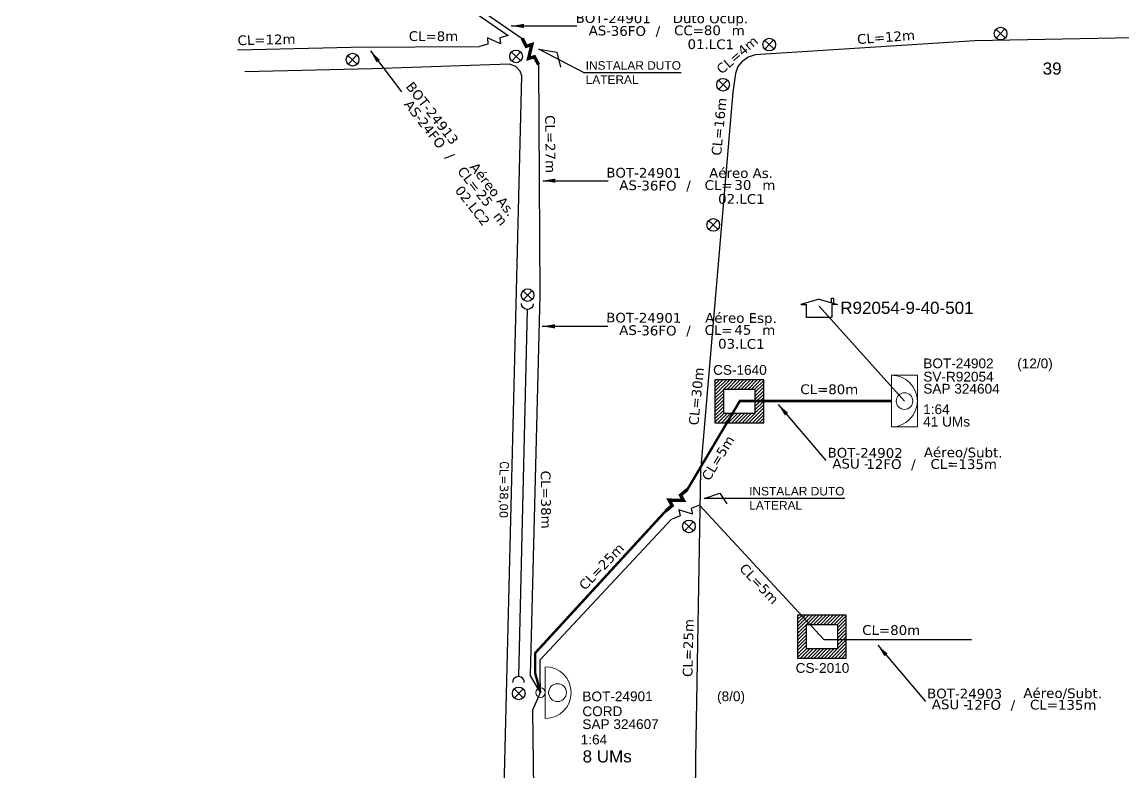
# Model space of a CAD drawing. Extents: x -89 to 749, y 705 to 1299.
# Drawn here: x 15.3 to 189, y 835 to 953.4 of the extents above; entities that cross this region are included whole.
import ezdxf
from ezdxf.enums import TextEntityAlignment as Align

# ---------------------------------------------------------------- set-up
doc = ezdxf.new("R2010")
doc.units = 0
for name, color, linetype in [('10.1-Caixas Subterrâneas', 5, 'Continuous'), ('CAP a instalar', 1, 'Continuous'), ('CDO_POSTE', 1, 'Continuous'), ('label_cabos', 7, 'Continuous'), ('Legenda', 1, 'Continuous'), ('QUADRA', 7, 'Continuous'), ('Segmento de Logradouro Texto', 238, 'Continuous'), ('Subida Lateral', 5, 'Continuous'), ('surveys', 7, 'Continuous'), ('surveys legendas', 7, 'Continuous')]:
    doc.layers.add(name, color=color, linetype=linetype)
for name, color, linetype, lineweight in [("20.0-LEGENDA DOS CDO'S", 1, 'Continuous', 0), ('20.1-CDO_INTERIOR', 1, 'Continuous', 0), ('20.2-CDO_POSTE', 1, 'Continuous', 5), ('20.6-CORDOALHA_SUPORTE', 7, 'Continuous', 25), ('CORDOALHA_SUPORTE', 7, 'Continuous', 25)]:
    doc.layers.add(name, color=color, linetype=linetype, lineweight=lineweight)
doc.layers.add('Comprimeto de lance', color=7, linetype='Continuous', true_color=0xf9f9f9)
doc.layers.add('DROP DE CLIENTE', color=140, linetype='Continuous', plot=False)
doc.layers.add('EXTRA', color=50, linetype='Continuous', plot=False)
doc.styles.add('ARIAL', font='arial.ttf')
doc.styles.add('DIGICADE', font='arial.ttf')
doc.styles.add('ROMANS', font='romans')
doc.styles.add('siredit', font='verdana.ttf')
doc.styles.get("Standard").update_dxf_attribs({"font": 'arial.ttf'})
doc.linetypes.add('FENCELINE1', pattern='A,0.25,-0.1,[133,ltypeshp.shx,S=0.1,R=0,X=-0.1,Y=0],-0.1,1', length=1.45)
doc.dimstyles.new('CC', dxfattribs={"dimtxt": 1, "dimasz": 2, "dimexe": 0.18, "dimexo": 0.0625, "dimgap": 0.09, "dimtad": 0, "dimdec": 0, "dimrnd": 1, "dimzin": 0, "dimdsep": 46, "dimtxsty": 'siredit', "dimblk": 'NONE', "dimcen": 0, "dimse1": 1, "dimse2": 1, "dimsd1": 1, "dimsd2": 1, "dimclrt": 7, "dimadec": 0, "dimazin": 0, "dimtfac": 1, "dimtdec": 0, "dimtofl": 0, "dimtmove": 0, "dimatfit": 3, "dimfxl": 0, "dimtolj": 1, "dimtzin": 0, "dimarcsym": 0})

# ---------------------------------------------------------------- blocks, each defined once
blk = doc.blocks.new('SURVEY_SURVEY')
for p, q in [((0, 0.00001521), (-0.00001508, 0.0000108)), ((-0.00001508, 0.0000108), (-0.00001035, 0.0000108)), ((-0.00001034, 0), (-0.00001034, 0.00001077)), ((0, 0.00001521), (0.00001508, 0.0000108)), ((0.00001012, 0.00001587), (0.00001171, 0.00001587)), ((0.00001012, 0.00001232), (0.00001012, 0.00001587)), ((0.00001034, 0.00001081), (0.00001034, 0)), ((0.00001508, 0.0000108), (0.00001034, 0.0000108)), ((0.00001171, 0.00001587), (0.0000117, 0.00001187)), ((0.00001034, 0), (-0.00001034, 0))]:
    blk.add_line(p, q)
blk = doc.blocks.new('*U66')
at = {"color": 0}
blk.add_line((2.145, -0.582), (-2.104, -0.684), dxfattribs=at)
for centre, radius in [((-0.004, 0.376), 0.733), ((0.03, -1.026), 0.393)]:
    blk.add_circle(centre, radius, dxfattribs=at)
blk.add_arc((0.02, -0.633), 2.125, 1.37817, 181.37817, dxfattribs=at)
blk = doc.blocks.new('*X58')
at = {"color": 0, "linetype": 'Continuous'}
for p, q in [((-1.25, 0.34099), (-0.49099, 1.1)), ((-1.25, 0.517767), (-0.667767, 1.1)), ((-1.25, 0.694544), (-0.844544, 1.1)), ((-1.25, 0.87132), (-1.02132, 1.1)), ((-1.25, 1.048097), (-1.198097, 1.1)), ((-1.25, 0.164214), (-0.8035, 0.610714)), ((-0.789214, 0.625), (-0.314214, 1.1)), ((-0.612437, 0.625), (-0.137437, 1.1)), ((-0.43566, 0.625), (0.03934, 1.1)), ((-0.258883, 0.625), (0.216117, 1.1)), ((-0.082107, 0.625), (0.392893, 1.1)), ((0.09467, 0.625), (0.56967, 1.1)), ((0.271447, 0.625), (0.746447, 1.1)), ((0.448223, 0.625), (0.923223, 1.1)), ((0.625, 0.625), (1.1, 1.1)), ((0.801777, 0.625), (1.25, 1.073223)), ((0.8035, 0.449947), (1.25, 0.896447)), ((0.8035, 0.27317), (1.25, 0.71967)), ((-1.25, -0.012563), (-0.8035, 0.433937)), ((-1.25, -0.18934), (-0.8035, 0.25716)), ((-1.25, -0.366117), (-0.8035, 0.080383)), ((0.8035, 0.096393), (1.25, 0.542893)), ((0.8035, -0.080383), (1.25, 0.366117)), ((0.8035, -0.25716), (1.25, 0.18934)), ((0.8035, -0.433937), (1.25, 0.012563)), ((-1.25, -0.542893), (-0.8035, -0.096393)), ((-1.25, -0.71967), (-0.8035, -0.27317)), ((-1.25, -0.896447), (-0.8035, -0.449947)), ((0.49099, -1.1), (1.25, -0.34099)), ((0.667767, -1.1), (1.25, -0.517767)), ((0.8035, -0.610714), (1.25, -0.164214)), ((-1.25, -1.073223), (-0.801777, -0.625)), ((-1.1, -1.1), (-0.625, -0.625)), ((-0.923223, -1.1), (-0.448223, -0.625)), ((-0.746447, -1.1), (-0.271447, -0.625)), ((-0.56967, -1.1), (-0.09467, -0.625)), ((-0.392893, -1.1), (0.082107, -0.625)), ((-0.216117, -1.1), (0.258883, -0.625)), ((-0.03934, -1.1), (0.43566, -0.625)), ((0.137437, -1.1), (0.612437, -0.625)), ((0.314214, -1.1), (0.789214, -0.625)), ((0.844544, -1.1), (1.25, -0.694544)), ((1.02132, -1.1), (1.25, -0.87132)), ((1.198097, -1.1), (1.25, -1.048097))]:
    blk.add_line(p, q, dxfattribs=at)
blk = doc.blocks.new('MANHOLE_MQ')
at = {"color": 0, "linetype": 'Continuous'}
for p, q in [((0.00000623, 0.00000569), (-0.00000627, 0.00000569)), ((-0.00000627, 0.00000569), (-0.00000627, -0.00000531)), ((0.00000623, -0.00000531), (0.00000623, 0.00000569)), ((-0.00000404, 0.00000331), (0.00000399, 0.00000331)), ((-0.00000404, -0.00000294), (-0.00000404, 0.00000331)), ((0.00000399, 0.00000331), (0.00000399, -0.00000294)), ((-0.00000627, -0.00000531), (0.00000623, -0.00000531)), ((0.00000399, -0.00000294), (-0.00000404, -0.00000294)), ((0.00000399, -0.00000294), (0.00000399, -0.00000294))]:
    blk.add_line(p, q, dxfattribs=at)
at = {"color": 0, "linetype": 'Continuous', "xscale": 5e-06, "yscale": 5e-06, "zscale": 1e-05}
blk.add_blockref('*X58', (-0.00000002, 0.00000019), dxfattribs=at)
blk = doc.blocks.new('Inst CORD BENZINAL 4.55MM 3F (sem recursos)')
at = {"layer": '20.6-CORDOALHA_SUPORTE', "color": 0, "lineweight": 0, "style": 'ROMANS'}
blk.add_attdef('LANCE', text='', height=1, dxfattribs=at).set_placement((-0.538, -2.215), align=Align.RIGHT)
at = {"layer": '20.6-CORDOALHA_SUPORTE', "color": 0, "style": 'siredit'}
blk.add_attdef('QTDE', (-0.538, -2.215), '', height=1, rotation=359.69001, dxfattribs=at)
at = {"layer": '20.6-CORDOALHA_SUPORTE', "color": 0, "lineweight": 0, "style": 'ROMANS'}
for tag, p, flags in [('FATOR', (-5.196, -4.442), 3), ('ID_ATIVIDADE', (-5.201, -6.669), 3), ('FID', (-5.201, -8.896), 1)]:
    blk.add_attdef(tag, p, '', height=1, dxfattribs=dict(at, flags=flags))
blk = doc.blocks.new('Inst CDOE-8 CAIXA DIST OPT CDOE 48F_8D C_SPL OPTAP')
at = {"layer": "20.0-LEGENDA DOS CDO'S", "color": 0}
for tag, p, style, flags in [('ID_ATIVIDADE', (0.12, 6.472), 'ARIAL', 3), ('FATOR', (7.921, 6.472), 'ARIAL', 1), ('QTDE', (0.235, -0.97), 'DIGICADE', 3)]:
    blk.add_attdef(tag, p, '', height=0.8, rotation=0.11799, dxfattribs=dict(at, style=style, flags=flags))
at = {"layer": "20.0-LEGENDA DOS CDO'S", "color": 0, "style": 'ARIAL'}
for tag, p, height in [('FID', (0.12, 5.248), 0.8), ('CORDOALHA', (0.122, 4.023), 0.8), ('SAP', (0.124, 2.961), 0.8), ('1:XX', (-0.012, 1.7), 0.8), ('UMS', (0.141, 0.217), 1)]:
    blk.add_attdef(tag, p, '', height=height, rotation=0.11799, dxfattribs=at)
blk.add_attdef('FIBRAS_UTILIZADAS', text='', height=0.8, rotation=0.11799, dxfattribs=at).set_placement((13.479, 5.263), align=Align.CENTER)
blk = doc.blocks.new('LEGENDA DOS CABOS')
at = {"layer": 'EXTRA', "color": 0, "style": 'siredit'}
for tag, p in [('ID', (4.6, 0.97)), ('XX', (9.03, 0.97))]:
    blk.add_attdef(tag, text='', height=0.48, rotation=359.69, dxfattribs=at).set_placement(p, align=Align.MIDDLE_CENTER)
at = {"layer": 'Legenda', "color": 0, "style": 'siredit'}
for tag, p in [('TIPO_CABO', (1.31, 0)), ('CABO', (4.69, -0.05)), ('/', (6.81, -0.05)), ('METROS', (10.03, -0.05))]:
    blk.add_attdef(tag, text='', height=0.8, rotation=359.69, dxfattribs=at).set_placement(p, align=Align.MIDDLE_CENTER)
blk = doc.blocks.new('_None')
blk = doc.blocks.new('Inst CB ESP CFOA-SM-AS-80-TS-36')
at = {"layer": 'label_cabos', "color": 0, "style": 'siredit'}
for tag, flags, p in [('ID_ATIVIDADE', 3, (1.31, 2.67)), ('FATOR', 1, (11.56, 2.55))]:
    blk.add_attdef(tag, text='', height=1, rotation=359.69, dxfattribs=dict(at, flags=flags)).set_placement(p, align=Align.MIDDLE_CENTER)
for tag, p in [('DESTINO_CABO', (3.13, 1.26)), ('TIPO_CABO', (13.11, 1.24)), ('TIPO_CABO', (1.76, 0)), ('CABO', (4.69, -0.05)), ('/', (7.71, -0.05)), ('LANCE', (10.81, 0)), ('UND', (15.96, 0)), ('FID', (13.15, -1.41))]:
    blk.add_attdef(tag, text='', height=1, rotation=359.69, dxfattribs=at).set_placement(p, align=Align.MIDDLE_CENTER)
blk.add_attdef('QTDE', (12.43, -0.47), '', height=1, rotation=359.69, dxfattribs=at)
blk = doc.blocks.new('Inst CB AS CFOA-SM-AS-80-TS-36')
at = {"layer": 'label_cabos', "color": 0, "style": 'siredit'}
for tag, flags, p in [('ID_ATIVIDADE', 3, (1.31, 2.67)), ('FATOR', 1, (11.56, 2.55))]:
    blk.add_attdef(tag, text='', height=1, rotation=359.69, dxfattribs=dict(at, flags=flags)).set_placement(p, align=Align.MIDDLE_CENTER)
for tag, p in [('DESTINO_CABO', (3.13, 1.26)), ('TIPO_CABO', (13.11, 1.24)), ('TIPO_CABO', (1.76, 0)), ('CABO', (4.69, -0.05)), ('/', (7.71, -0.05)), ('LANCE', (10.81, 0)), ('UND', (15.96, 0)), ('FID', (13.15, -1.41))]:
    blk.add_attdef(tag, text='', height=1, rotation=359.69, dxfattribs=at).set_placement(p, align=Align.MIDDLE_CENTER)
blk.add_attdef('QTDE', (12.43, -0.47), '', height=1, rotation=359.69, dxfattribs=at)
blk = doc.blocks.new('Inst CB DT OCUP CFOA-SM-AS-80-TS-36')
at = {"layer": 'label_cabos', "color": 0, "style": 'siredit'}
for tag, flags, p in [('ID_ATIVIDADE', 3, (1.31, 2.67)), ('FATOR', 1, (11.56, 2.55))]:
    blk.add_attdef(tag, text='', height=1, rotation=359.69, dxfattribs=dict(at, flags=flags)).set_placement(p, align=Align.MIDDLE_CENTER)
for tag, p in [('DESTINO_CABO', (3.13, 1.26)), ('TIPO_CABO', (13.11, 1.24)), ('TIPO_CABO', (1.76, 0)), ('CABO', (4.69, -0.05)), ('/', (7.71, -0.05)), ('LANCE', (10.91, 0)), ('UND', (15.96, 0)), ('FID', (13.15, -1.41))]:
    blk.add_attdef(tag, text='', height=1, rotation=359.69, dxfattribs=at).set_placement(p, align=Align.MIDDLE_CENTER)
blk.add_attdef('QTDE', (12.43, -0.47), '', height=1, rotation=359.69, dxfattribs=at)
blk = doc.blocks.new('Inst CB AS CFOA-SM-AS-80-TS-24')
at = {"layer": 'label_cabos', "color": 0, "style": 'siredit'}
for tag, flags, p in [('ID_ATIVIDADE', 3, (1.31, 2.67)), ('FATOR', 1, (11.56, 2.55))]:
    blk.add_attdef(tag, text='', height=1, rotation=359.69, dxfattribs=dict(at, flags=flags)).set_placement(p, align=Align.MIDDLE_CENTER)
for tag, p in [('DESTINO_CABO', (3.13, 1.26)), ('TIPO_CABO', (13.11, 1.24)), ('TIPO_CABO', (1.76, 0)), ('CABO', (4.69, -0.05)), ('/', (7.71, -0.05)), ('LANCE', (10.81, 0)), ('UND', (15.96, 0)), ('FID', (13.15, -1.41))]:
    blk.add_attdef(tag, text='', height=1, rotation=359.69, dxfattribs=at).set_placement(p, align=Align.MIDDLE_CENTER)
blk.add_attdef('QTDE', (12.43, -0.47), '', height=1, rotation=359.69, dxfattribs=at)

msp = doc.modelspace()

# ---------------------------------------------------------------- linework, layer by layer
at = {"color": 2}
for points in [[(119.3, 945.35), (103.97, 945.35), (96.81, 949.09), (99.66, 948.61), (100.25, 946.23)], [(145.11, 878.17), (129.78, 878.17), (122.92, 878.17), (125.38, 879), (126.51, 877.34)]]:
    msp.add_lwpolyline(points, dxfattribs=at)
at = {"layer": '20.1-CDO_INTERIOR', "color": 10, "lineweight": 18}
msp.add_lwpolyline([(156.58, 889.48), (156.58, 897.65), (152.5, 897.65), (152.49, 889.48)], close=True, dxfattribs=at)
msp.add_circle((154.54, 893.56), 1.31, dxfattribs=at)
msp.add_arc((152.49, 893.56), 4.08, 269.9724, 89.9724, dxfattribs=at)
at = {"layer": 'CAP a instalar', "color": 7, "linetype": 'FENCELINE1', "ltscale": 5}
for points in [[(174.94, 964.19), (171.99, 963.3), (160.01, 963.26), (78.35, 962), (78.34, 960.68), (92.01, 951.24)], [(174.95, 964.19), (172.03, 962.48), (79.04, 961.22), (94.21, 950.79)], [(49.25, 948.96), (67.19, 949.39), (87.47, 949.51)], [(96.77, 946.66), (96.96, 910.22), (95.48, 850.31)], [(95.85, 844.74), (97.09, 847.56), (95.48, 850.31)], [(95.85, 844.74), (96.64, 783.01)]]:
    msp.add_lwpolyline(points, dxfattribs=at)
at = {"layer": 'CAP a instalar', "color": 1, "linetype": 'FENCELINE1', "ltscale": 5, "const_width": 0.384}
for points in [[(120.27, 879.6), (128.55, 893.56), (152.49, 893.56)], [(97.09, 847.56), (96.25, 850.61), (96.25, 853.79), (116.82, 876.18)]]:
    msp.add_lwpolyline(points, dxfattribs=at)
at = {"layer": 'CAP a instalar', "color": 251, "linetype": 'FENCELINE1', "ltscale": 5}
for points in [[(122.17, 877.14), (141.82, 855.93), (165.13, 855.93)], [(97.09, 847.56), (97.04, 850.65), (97.04, 852.73), (117.78, 874.94)]]:
    msp.add_lwpolyline(points, dxfattribs=at)
at = {"layer": 'CDO_POSTE', "color": 1}
for p, q in [((170.39, 952.29), (169.02, 950.82)), ((133.89, 950.55), (132.52, 949.08)), ((168.97, 952.24), (170.43, 950.87)), ((132.47, 950.5), (133.93, 949.13)), ((66.7, 948.11), (68.16, 946.74)), ((68.12, 948.16), (66.75, 946.7)), ((92.5, 948.63), (93.96, 947.26)), ((93.92, 948.68), (92.55, 947.21)), ((125.17, 944.17), (126.64, 942.8)), ((126.59, 944.22), (125.22, 942.75)), ((123.62, 922.04), (125.09, 920.67)), ((125.04, 922.09), (123.67, 920.62)), ((94.33, 910.95), (95.79, 909.58)), ((95.75, 911), (94.38, 909.53)), ((119.79, 874.46), (121.25, 873.09)), ((121.2, 874.51), (119.83, 873.05)), ((92.92, 848.12), (94.38, 846.74)), ((94.34, 848.16), (92.97, 846.7))]:
    msp.add_line(p, q, dxfattribs=at)
for centre in [(169.7, 951.55), (133.2, 949.81), (93.23, 947.95), (67.43, 947.43), (125.91, 943.48), (124.36, 921.36), (95.06, 910.27), (120.52, 873.78), (93.65, 847.43)]:
    msp.add_circle(centre, 1, dxfattribs=at)
at = {"layer": 'CORDOALHA_SUPORTE'}
for points in [[(95.95, 908.88, -1), (94.11, 908.97)], [(94.53, 849.17, 1), (92.68, 849.13)]]:
    msp.add_lwpolyline(points, format="xyb", dxfattribs=at)
msp.add_lwpolyline([(95.01, 908), (93.62, 850.08)], dxfattribs=at)
at = {"layer": 'DROP DE CLIENTE', "lineweight": 0}
msp.add_lwpolyline([(141.06, 908.54), (154.54, 893.56)], dxfattribs=at)
at = {"layer": 'QUADRA', "color": 4}
for points in [[(257.08, 952.15), (165.66, 950.38), (130.96, 948.18), (129.86, 947.82), (128.89, 947.08), (128.23, 946.35), (127.89, 945.25), (127.43, 942.32), (122.36, 882.57), (121.56, 837.12), (121.07, 784.38)], [(257.08, 952.15), (165.66, 950.38), (130.96, 948.18), (129.86, 947.82), (128.89, 947.08), (128.23, 946.35), (127.89, 945.25), (127.43, 942.32), (122.36, 882.57), (121.56, 837.12), (121.07, 784.38)], [(15.26, 811.17), (89.95, 814.03), (90.66, 814.76), (90.93, 815.49), (94.14, 944.88), (93.87, 945.62), (93.18, 946.35), (92.22, 946.72), (70.57, 945.98), (50.42, 945.5)], [(15.26, 811.17), (89.95, 814.03), (90.66, 814.76), (90.93, 815.49), (94.14, 944.88), (93.87, 945.62), (93.18, 946.35), (92.22, 946.72), (70.57, 945.98), (50.42, 945.5)]]:
    msp.add_lwpolyline(points, dxfattribs=at)
at = {"layer": 'Subida Lateral', "color": 5}
for points in [[(92.01, 951.24), (90.66, 950.86), (90.76, 949.93), (88.7, 950.87), (88.79, 949.9), (87.47, 949.51)], [(122.17, 877.14), (120.87, 876.61), (121.08, 875.69), (118.92, 876.39), (119.13, 875.44), (117.86, 874.9)]]:
    msp.add_lwpolyline(points, dxfattribs=at)
at = {"layer": 'Subida Lateral', "color": 5, "const_width": 0.533}
for points in [[(94.21, 950.79), (94.84, 949.54), (95.73, 949.82), (95.2, 947.61), (96.13, 947.89), (96.77, 946.66)], [(120.27, 879.6), (119.19, 878.7), (119.66, 877.89), (117.39, 877.92), (117.87, 877.07), (116.82, 876.18)]]:
    msp.add_lwpolyline(points, dxfattribs=at)

# ---------------------------------------------------------------- block references
at = {"layer": '10.1-Caixas Subterrâneas', "color": 30, "xscale": 614554.1136335628, "yscale": 614554.1136335628, "zscale": 614554.1136335628, "rotation": 180.0000000000629}
for p in [(128.46, 893.63), (141.5, 856.5)]:
    msp.add_blockref('MANHOLE_MQ', p, dxfattribs=at)
at = {"layer": "20.0-LEGENDA DOS CDO'S", "color": 5, "lineweight": 0}
ref = msp.add_blockref('Inst CDOE-8 CAIXA DIST OPT CDOE 48F_8D C_SPL OPTAP', (103.47, 836.1), dxfattribs=dict(at, xscale=1.921757445993637, yscale=1.921757445993637, zscale=1.921757445993637))
ref.add_attrib('FID', 'BOT-24901', (103.7, 846.18), dxfattribs={"color": 0, "height": 1.537, "rotation": 0.118, "style": 'ARIAL'})
ref.add_attrib('CORDOALHA', 'CORD', (103.7, 843.83), dxfattribs={"color": 0, "height": 1.537, "rotation": 0.118, "style": 'ARIAL'})
ref.add_attrib('SAP', 'SAP 324607', (103.7, 841.79), dxfattribs={"color": 0, "height": 1.537, "rotation": 0.118, "style": 'ARIAL'})
ref.add_attrib('1:XX', '1:64', (103.44, 839.37), dxfattribs={"color": 0, "height": 1.537, "rotation": 0.118, "style": 'ARIAL'})
ref.add_attrib('UMS', '8 UMs', (103.74, 836.52), dxfattribs={"color": 0, "height": 1.922, "rotation": 0.118, "style": 'ARIAL'})
ref.add_attrib('FIBRAS_UTILIZADAS', '(8/0)', dxfattribs={"color": 0, "height": 1.537, "rotation": 0.118, "style": 'ARIAL'}).set_placement((129.37, 846.21), align=Align.RIGHT)
at = {"layer": '20.2-CDO_POSTE', "color": 5, "xscale": -1.921757445993637, "yscale": 1.921757445993637, "zscale": 1.921757445993637, "rotation": 271.3685213900436}
msp.add_blockref('*U66', (99.06, 847.54), dxfattribs=at)
at = {"layer": '20.6-CORDOALHA_SUPORTE', "color": 0, "lineweight": 0}
ref = msp.add_blockref('Inst CORD BENZINAL 4.55MM 3F (sem recursos)', (95.32, 890.65), dxfattribs=dict(at, xscale=1.921757445993637, yscale=1.921757445993637, zscale=1.921757445993637, rotation=269.523481394426))
ref.add_attrib('QTDE', '38,00', (90.68, 880.35), dxfattribs={"color": 0, "height": 1.345, "rotation": 269.2135, "style": 'siredit'})
ref.add_attrib('LANCE', 'CL=', dxfattribs={"color": 0, "lineweight": 0, "height": 1.345, "rotation": 269.5235, "style": 'ROMANS'}).set_placement((90.68, 880.35), align=Align.RIGHT)
at = {"layer": 'label_cabos', "color": 0, "lineweight": 0}
ref = msp.add_blockref('Inst CB DT OCUP CFOA-SM-AS-80-TS-36', (103.76, 952.04), dxfattribs=dict(at, xscale=1.53740595679491, yscale=1.53740595679491, zscale=1.53740595679491))
ref.add_attrib('DESTINO_CABO', 'BOT-24901', dxfattribs={"color": 0, "height": 1.537, "rotation": 359.69, "style": 'siredit'}).set_placement((108.57, 953.98), align=Align.MIDDLE_CENTER)
ref.add_attrib('CABO', '36FO', dxfattribs={"color": 0, "height": 1.537, "rotation": 359.69, "style": 'siredit'}).set_placement((110.96, 951.96), align=Align.MIDDLE_CENTER)
ref.add_attrib('TIPO_CABO', 'Duto Ocup.', dxfattribs={"color": 0, "height": 1.537, "rotation": 359.69, "style": 'siredit'}).set_placement((123.91, 953.95), align=Align.MIDDLE_CENTER)
ref.add_attrib('/', '/', dxfattribs={"color": 0, "height": 1.54, "rotation": 359.69, "style": 'siredit'}).set_placement((115.62, 951.96), align=Align.MIDDLE_CENTER)
ref.add_attrib('TIPO_CABO', 'AS-', dxfattribs={"color": 0, "height": 1.537, "rotation": 359.69, "style": 'siredit'}).set_placement((106.47, 952.03), align=Align.MIDDLE_CENTER)
ref.add_attrib('FID', '01.LC1', dxfattribs={"color": 0, "height": 1.537, "rotation": 359.69, "style": 'siredit'}).set_placement((123.97, 949.86), align=Align.MIDDLE_CENTER)
ref.add_attrib('LANCE', 'CC=', dxfattribs={"color": 0, "height": 1.537, "rotation": 359.69, "style": 'siredit'}).set_placement((120.53, 952.04), align=Align.MIDDLE_CENTER)
ref.add_attrib('QTDE', '80', (122.87, 951.31), dxfattribs={"color": 0, "height": 1.537, "rotation": 359.69, "style": 'siredit'})
ref.add_attrib('UND', 'm', dxfattribs={"color": 0, "height": 1.54, "rotation": 359.69, "style": 'siredit'}).set_placement((128.3, 952.04), align=Align.MIDDLE_CENTER)
at = {"layer": 'label_cabos'}
ref = msp.add_blockref('Inst CB AS CFOA-SM-AS-80-TS-24', (75.49, 941.55), dxfattribs=dict(at, xscale=1.53740595679491, yscale=1.53740595679491, zscale=1.53740595679491, rotation=308.5068038753877))
ref.add_attrib('DESTINO_CABO', 'BOT-24913', dxfattribs={"color": 0, "height": 1.537, "rotation": 308.1968, "style": 'siredit'}).set_placement((80.01, 938.99), align=Align.MIDDLE_CENTER)
ref.add_attrib('TIPO_CABO', 'Aéreo As.', dxfattribs={"color": 0, "height": 1.537, "rotation": 308.1968, "style": 'siredit'}).set_placement((89.54, 926.97), align=Align.MIDDLE_CENTER)
ref.add_attrib('CABO', '24FO', dxfattribs={"color": 0, "height": 1.537, "rotation": 308.1968, "style": 'siredit'}).set_placement((79.91, 935.87), align=Align.MIDDLE_CENTER)
ref.add_attrib('/', '/', dxfattribs={"color": 0, "height": 1.54, "rotation": 308.1968, "style": 'siredit'}).set_placement((82.81, 932.22), align=Align.MIDDLE_CENTER)
ref.add_attrib('TIPO_CABO', 'AS-', dxfattribs={"color": 0, "height": 1.537, "rotation": 308.1968, "style": 'siredit'}).set_placement((77.17, 939.43), align=Align.MIDDLE_CENTER)
ref.add_attrib('FID', '02.LC2', dxfattribs={"color": 0, "height": 1.537, "rotation": 308.1968, "style": 'siredit'}).set_placement((86.37, 924.38), align=Align.MIDDLE_CENTER)
ref.add_attrib('LANCE', 'CL=', dxfattribs={"color": 0, "height": 1.537, "rotation": 308.1968, "style": 'siredit'}).set_placement((85.84, 928.55), align=Align.MIDDLE_CENTER)
ref.add_attrib('QTDE', '25', (86.82, 926.15), dxfattribs={"color": 0, "height": 1.537, "rotation": 308.1968, "style": 'siredit'})
ref.add_attrib('UND', 'm', dxfattribs={"color": 0, "height": 1.54, "rotation": 308.1968, "style": 'siredit'}).set_placement((90.77, 922.35), align=Align.MIDDLE_CENTER)
at = {"layer": 'label_cabos', "color": 0, "lineweight": 0}
ref = msp.add_blockref('Inst CB AS CFOA-SM-AS-80-TS-36', (108.59, 927.63), dxfattribs=dict(at, xscale=1.53740595679491, yscale=1.53740595679491, zscale=1.53740595679491))
ref.add_attrib('DESTINO_CABO', 'BOT-24901', dxfattribs={"color": 0, "height": 1.537, "rotation": 359.69, "style": 'siredit'}).set_placement((113.4, 929.57), align=Align.MIDDLE_CENTER)
ref.add_attrib('TIPO_CABO', 'Aéreo As.', dxfattribs={"color": 0, "height": 1.537, "rotation": 359.69, "style": 'siredit'}).set_placement((128.74, 929.54), align=Align.MIDDLE_CENTER)
ref.add_attrib('CABO', '36FO', dxfattribs={"color": 0, "height": 1.537, "rotation": 359.69, "style": 'siredit'}).set_placement((115.79, 927.55), align=Align.MIDDLE_CENTER)
ref.add_attrib('/', '/', dxfattribs={"color": 0, "height": 1.54, "rotation": 359.69, "style": 'siredit'}).set_placement((120.45, 927.55), align=Align.MIDDLE_CENTER)
ref.add_attrib('TIPO_CABO', 'AS-', dxfattribs={"color": 0, "height": 1.537, "rotation": 359.69, "style": 'siredit'}).set_placement((111.3, 927.62), align=Align.MIDDLE_CENTER)
ref.add_attrib('FID', '02.LC1', dxfattribs={"color": 0, "height": 1.537, "rotation": 359.69, "style": 'siredit'}).set_placement((128.8, 925.45), align=Align.MIDDLE_CENTER)
ref.add_attrib('LANCE', 'CL=', dxfattribs={"color": 0, "height": 1.537, "rotation": 359.69, "style": 'siredit'}).set_placement((125.2, 927.63), align=Align.MIDDLE_CENTER)
ref.add_attrib('QTDE', '30', (127.69, 926.9), dxfattribs={"color": 0, "height": 1.537, "rotation": 359.69, "style": 'siredit'})
ref.add_attrib('UND', 'm', dxfattribs={"color": 0, "height": 1.54, "rotation": 359.69, "style": 'siredit'}).set_placement((133.13, 927.63), align=Align.MIDDLE_CENTER)
ref = msp.add_blockref('Inst CB ESP CFOA-SM-AS-80-TS-36', (108.58, 904.76), dxfattribs=dict(at, xscale=1.53740595679491, yscale=1.53740595679491, zscale=1.53740595679491))
ref.add_attrib('DESTINO_CABO', 'BOT-24901', dxfattribs={"color": 0, "height": 1.537, "rotation": 359.69, "style": 'siredit'}).set_placement((113.39, 906.7), align=Align.MIDDLE_CENTER)
ref.add_attrib('TIPO_CABO', 'Aéreo Esp.', dxfattribs={"color": 0, "height": 1.537, "rotation": 359.69, "style": 'siredit'}).set_placement((128.73, 906.67), align=Align.MIDDLE_CENTER)
ref.add_attrib('CABO', '36FO', dxfattribs={"color": 0, "height": 1.537, "rotation": 359.69, "style": 'siredit'}).set_placement((115.78, 904.68), align=Align.MIDDLE_CENTER)
ref.add_attrib('/', '/', dxfattribs={"color": 0, "height": 1.54, "rotation": 359.69, "style": 'siredit'}).set_placement((120.44, 904.68), align=Align.MIDDLE_CENTER)
ref.add_attrib('TIPO_CABO', 'AS-', dxfattribs={"color": 0, "height": 1.537, "rotation": 359.69, "style": 'siredit'}).set_placement((111.29, 904.75), align=Align.MIDDLE_CENTER)
ref.add_attrib('FID', '03.LC1', dxfattribs={"color": 0, "height": 1.537, "rotation": 359.69, "style": 'siredit'}).set_placement((128.79, 902.58), align=Align.MIDDLE_CENTER)
ref.add_attrib('LANCE', 'CL=', dxfattribs={"color": 0, "height": 1.537, "rotation": 359.69, "style": 'siredit'}).set_placement((125.2, 904.76), align=Align.MIDDLE_CENTER)
ref.add_attrib('QTDE', '45', (127.69, 904.03), dxfattribs={"color": 0, "height": 1.537, "rotation": 359.69, "style": 'siredit'})
ref.add_attrib('UND', 'm', dxfattribs={"color": 0, "height": 1.54, "rotation": 359.69, "style": 'siredit'}).set_placement((133.12, 904.76), align=Align.MIDDLE_CENTER)
ref = msp.add_blockref('LEGENDA DOS CABOS', (141.82, 882.88), dxfattribs=dict(at, xscale=1.53740595679491, yscale=1.53740595679491, zscale=1.53740595679491))
ref.add_attrib('ID', 'BOT-24902', dxfattribs={"color": 0, "height": 1.537, "rotation": 359.69, "style": 'siredit'}).set_placement((148.33, 885.38), align=Align.MIDDLE_CENTER)
ref.add_attrib('CABO', '12FO', dxfattribs={"color": 0, "height": 1.537, "rotation": 359.69, "style": 'siredit'}).set_placement((151.29, 883.61), align=Align.MIDDLE_CENTER)
ref.add_attrib('METROS', 'CL=135m', dxfattribs={"color": 0, "height": 1.537, "rotation": 359.69, "style": 'siredit'}).set_placement((163.89, 883.61), align=Align.MIDDLE_CENTER)
ref.add_attrib('XX', 'Aéreo/Subt.', dxfattribs={"color": 0, "height": 1.5374, "rotation": 359.69, "style": 'siredit'}).set_placement((163.81, 885.45), align=Align.MIDDLE_CENTER)
ref.add_attrib('/', '/', dxfattribs={"color": 0, "height": 1.54, "rotation": 359.69, "style": 'siredit'}).set_placement((155.95, 883.61), align=Align.MIDDLE_CENTER)
ref.add_attrib('TIPO_CABO', 'ASU -', dxfattribs={"color": 0, "height": 1.537, "rotation": 359.69, "style": 'siredit'}).set_placement((146.03, 883.68), align=Align.MIDDLE_CENTER)
ref = msp.add_blockref('LEGENDA DOS CABOS', (157.52, 844.89), dxfattribs=dict(at, xscale=1.53740595679491, yscale=1.53740595679491, zscale=1.53740595679491))
ref.add_attrib('ID', 'BOT-24903', dxfattribs={"color": 0, "height": 1.537, "rotation": 359.69, "style": 'siredit'}).set_placement((164.03, 847.39), align=Align.MIDDLE_CENTER)
ref.add_attrib('CABO', '12FO', dxfattribs={"color": 0, "height": 1.537, "rotation": 359.69, "style": 'siredit'}).set_placement((166.99, 845.62), align=Align.MIDDLE_CENTER)
ref.add_attrib('METROS', 'CL=135m', dxfattribs={"color": 0, "height": 1.537, "rotation": 359.69, "style": 'siredit'}).set_placement((179.59, 845.62), align=Align.MIDDLE_CENTER)
ref.add_attrib('XX', 'Aéreo/Subt.', dxfattribs={"color": 0, "height": 1.5374, "rotation": 359.69, "style": 'siredit'}).set_placement((179.51, 847.46), align=Align.MIDDLE_CENTER)
ref.add_attrib('/', '/', dxfattribs={"color": 0, "height": 1.54, "rotation": 359.69, "style": 'siredit'}).set_placement((171.65, 845.62), align=Align.MIDDLE_CENTER)
ref.add_attrib('TIPO_CABO', 'ASU -', dxfattribs={"color": 0, "height": 1.537, "rotation": 359.69, "style": 'siredit'}).set_placement((161.73, 845.69), align=Align.MIDDLE_CENTER)
at = {"layer": 'surveys', "color": 255, "xscale": 192175.7445993637, "yscale": 192175.7445993637, "zscale": 192175.7445993637}
msp.add_blockref('SURVEY_SURVEY', (141.06, 906.73), dxfattribs=at)

# ---------------------------------------------------------------- texts
at = {"color": 0, "char_height": 1.3452, "width": 16.2259, "attachment_point": 1, "style": 'ARIAL'}
for insert in [(104.22, 947.19), (130.03, 880.01)]:
    msp.add_mtext('\\C3;INSTALAR DUTO LATERAL', dxfattribs=dict(at, insert=insert))
at = {"layer": '10.1-Caixas Subterrâneas', "color": 30, "style": 'ARIAL'}
for s, p in [('CS-1640', (124.33, 897.7)), ('CS-2010', (137.36, 850.67))]:
    msp.add_text(s, height=1.537, dxfattribs=at).set_placement(p)
at = {"layer": "20.0-LEGENDA DOS CDO'S", "color": 10, "lineweight": 0, "style": 'ARIAL'}
for s, p in [('BOT-24902', (157.51, 898.74)), ('(12/0)', (172.33, 898.73)), ('SV-R92054', (157.51, 896.64)), ('SAP 324604', (157.51, 894.74)), ('1:64', (157.49, 891.49)), ('41 UMs', (157.49, 889.54))]:
    msp.add_text(s, height=1.537, rotation=359.9724, dxfattribs=at).set_placement(p)
at = {"layer": 'Comprimeto de lance', "color": 0, "char_height": 1.537, "width": 273.3228, "attachment_point": 5, "style": 'siredit'}
for s, insert, rotation in [('\\A1;CL=12m', (53.85, 950.57), 1.3061), ('\\A1;CL=8m', (80.2, 951.12), 359.8348), ('\\A1;CL=4m', (128.13, 948.17), 40.7607), ('\\A1;CL=12m', (151.62, 950.97), 4.2744), ('\\A1;CL=16m', (125.28, 936.85), 84.4191), ('\\A1;CL=27m', (98.63, 934.11), 270.6188), ('\\A1;CL=30m', (121.69, 894.3), 84.4191), ('\\A1;CL=80m', (142.67, 895.4), 359.8373), ('\\A1;CL=5m', (125.11, 884.56), 58.6657), ('\\A1;CL=38m', (97.93, 878), 270.6188), ('\\A1;CL=25m', (106.71, 867.43), 46.5246), ('\\A1;CL=5m', (131.59, 864.72), 313.4138), ('\\A1;CL=25m', (120.41, 854.59), 88.7425), ('\\A1;CL=80m', (152.44, 857.4), 359.8373)]:
    msp.add_mtext(s, dxfattribs=dict(at, insert=insert, rotation=rotation))
at = {"layer": 'Segmento de Logradouro Texto', "color": 3, "linetype": 'Continuous', "insert": (176.35, 946.99), "char_height": 1.9218, "width": 3.6194, "attachment_point": 1, "style": 'DIGICADE'}
msp.add_mtext('\\fArial|b0|i0|c0|p34;\\W1.0000000000;\\T1.0000000000;\\o\\l39', dxfattribs=at)
at = {"layer": 'surveys legendas', "color": 0}
msp.add_text('R92054-9-40-501', height=1.9218, dxfattribs=at).set_placement((144.4, 907.31))

# ---------------------------------------------------------------- leaders
at = {"layer": 'label_cabos'}
for points in [[(92.46, 952.75), (102.8, 952.75)], [(70.26, 948.81), (75.15, 942.37)], [(97.44, 928.33), (107.78, 928.33)], [(97.36, 905.35), (107.7, 905.36)], [(134.62, 893.02), (142.14, 884.16)], [(150.32, 855.03), (157.84, 846.17)]]:
    msp.add_leader(points, dimstyle='CC', override={"dimgap": 0.09, "dimtad": 0}, dxfattribs=at)

doc.saveas('drawing.dxf')
